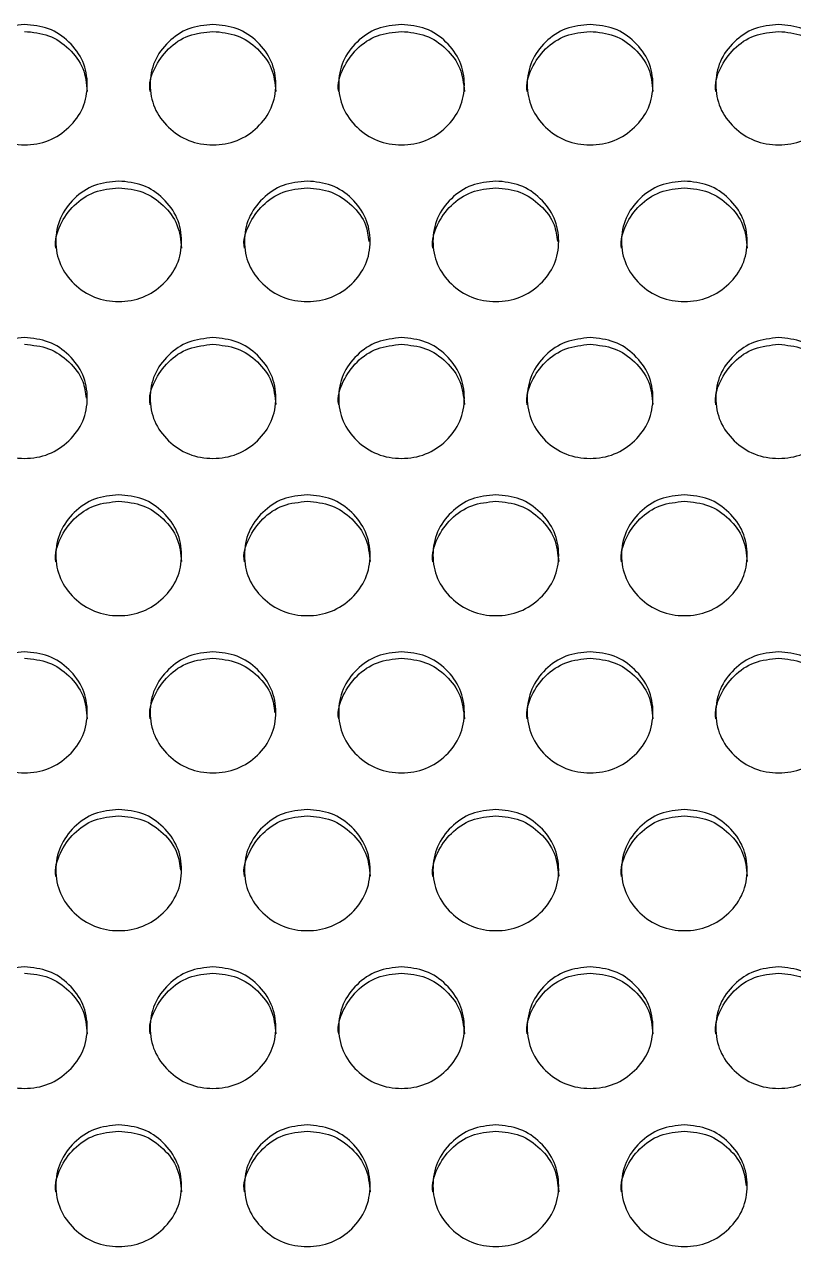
# Model space of a CAD drawing. Header units: millimetres. Extents: x 0.6 to 29.2, y 0.5 to 20.5.
# Drawn here: x 23.415 to 23.741, y 10.94 to 11.458 of the extents above; entities that cross this region are included whole.
import ezdxf

# ---------------------------------------------------------------- set-up
doc = ezdxf.new("R2010")
doc.units = ezdxf.units.MM

msp = doc.modelspace()

# ---------------------------------------------------------------- linework, layer by layer
for points, knots in [([(23.41468, 11.4582), (23.41819, 11.45787), (23.42521, 11.45719), (23.43397, 11.45111), (23.44011, 11.44278), (23.44197, 11.43269), (23.44011, 11.42262), (23.43398, 11.41423), (23.42522, 11.40836), (23.41468, 11.40657), (23.40415, 11.40836), (23.39538, 11.41423), (23.38926, 11.42262), (23.3874, 11.4327), (23.38926, 11.44278), (23.39538, 11.45111), (23.40415, 11.45717), (23.41117, 11.45786), (23.41468, 11.4582)], [0, 0, 0, 0, 0.062436, 0.124973, 0.187531, 0.249981, 0.312541, 0.374986, 0.437548, 0.499992, 0.562545, 0.624997, 0.687552, 0.750004, 0.812563, 0.875009, 0.937471, 1, 1, 1, 1]), ([(23.41468, 11.45527), (23.41819, 11.45493), (23.42522, 11.45425), (23.43393, 11.44818), (23.44027, 11.43987), (23.44099, 11.43315), (23.44135, 11.4298)], [0, 0, 0, 0, 0.249955, 0.500263, 0.750581, 1, 1, 1, 1]), ([(23.46802, 11.42976), (23.46802, 11.42976), (23.46735, 11.43304), (23.46957, 11.4399), (23.4753, 11.44817), (23.48417, 11.45423), (23.49118, 11.45492), (23.49468, 11.45527)], [0, 0, 0, 0, 0.000446, 0.250486, 0.50013, 0.749903, 1, 1, 1, 1]), ([(23.49468, 11.4582), (23.49819, 11.45787), (23.50521, 11.45719), (23.51397, 11.45111), (23.52011, 11.44278), (23.52197, 11.43269), (23.52011, 11.42262), (23.51398, 11.41423), (23.50522, 11.40836), (23.49468, 11.40657), (23.48415, 11.40836), (23.47538, 11.41423), (23.46926, 11.42262), (23.4674, 11.4327), (23.46926, 11.44278), (23.47539, 11.45111), (23.48415, 11.45717), (23.49117, 11.45786), (23.49468, 11.4582)], [0, 0, 0, 0, 0.062436, 0.124971, 0.187529, 0.249979, 0.312539, 0.374983, 0.437547, 0.499991, 0.562542, 0.624996, 0.687551, 0.750003, 0.812562, 0.875009, 0.937471, 1, 1, 1, 1]), ([(23.49468, 11.45527), (23.49819, 11.45493), (23.50522, 11.45425), (23.51393, 11.44818), (23.52027, 11.43987), (23.52099, 11.43315), (23.52135, 11.4298)], [0, 0, 0, 0, 0.249957, 0.500258, 0.750578, 1, 1, 1, 1]), ([(23.54802, 11.42976), (23.54802, 11.42976), (23.54735, 11.43304), (23.54957, 11.4399), (23.5553, 11.44817), (23.56417, 11.45423), (23.57118, 11.45492), (23.57468, 11.45527)], [0, 0, 0, 0, 0.000446, 0.250489, 0.500129, 0.749912, 1, 1, 1, 1]), ([(23.57468, 11.4582), (23.57819, 11.45787), (23.58521, 11.45719), (23.59397, 11.45111), (23.60011, 11.44278), (23.60197, 11.43269), (23.60011, 11.42262), (23.59398, 11.41423), (23.58522, 11.40836), (23.57468, 11.40657), (23.56415, 11.40836), (23.55538, 11.41423), (23.54926, 11.42262), (23.5474, 11.4327), (23.54926, 11.44278), (23.55538, 11.45111), (23.56415, 11.45717), (23.57117, 11.45786), (23.57468, 11.4582)], [0, 0, 0, 0, 0.062438, 0.124973, 0.187531, 0.249981, 0.312541, 0.374985, 0.437549, 0.499993, 0.562546, 0.624997, 0.687553, 0.750005, 0.812564, 0.87501, 0.937473, 1, 1, 1, 1]), ([(23.57468, 11.45527), (23.57819, 11.45493), (23.58522, 11.45425), (23.59393, 11.44818), (23.60027, 11.43987), (23.60099, 11.43315), (23.60135, 11.4298)], [0, 0, 0, 0, 0.249964, 0.500263, 0.75058, 1, 1, 1, 1]), ([(23.62802, 11.42976), (23.62802, 11.42976), (23.62735, 11.43304), (23.62957, 11.4399), (23.6353, 11.44817), (23.64417, 11.45423), (23.65118, 11.45492), (23.65468, 11.45527)], [0, 0, 0, 0, 0.000446, 0.250486, 0.50013, 0.749903, 1, 1, 1, 1]), ([(23.65468, 11.4582), (23.65819, 11.45787), (23.66521, 11.45719), (23.67397, 11.45111), (23.68011, 11.44278), (23.68197, 11.43269), (23.68011, 11.42262), (23.67398, 11.41423), (23.66522, 11.40836), (23.65468, 11.40657), (23.64415, 11.40836), (23.63538, 11.41423), (23.62926, 11.42262), (23.6274, 11.4327), (23.62926, 11.44278), (23.63538, 11.45111), (23.64415, 11.45717), (23.65117, 11.45786), (23.65468, 11.4582)], [0, 0, 0, 0, 0.062436, 0.124973, 0.187531, 0.249981, 0.31254, 0.374985, 0.437549, 0.499993, 0.562544, 0.624997, 0.687551, 0.750003, 0.812562, 0.875009, 0.937471, 1, 1, 1, 1]), ([(23.65468, 11.45527), (23.65819, 11.45493), (23.66522, 11.45425), (23.67393, 11.44818), (23.68027, 11.43987), (23.68099, 11.43315), (23.68135, 11.4298)], [0, 0, 0, 0, 0.249955, 0.500263, 0.750581, 1, 1, 1, 1]), ([(23.70802, 11.42976), (23.70802, 11.42976), (23.70742, 11.43305), (23.70953, 11.4399), (23.71531, 11.44817), (23.72417, 11.45423), (23.73118, 11.45492), (23.73468, 11.45527)], [0, 0, 0, 0, 0.000445, 0.250487, 0.500134, 0.74991, 1, 1, 1, 1]), ([(23.73468, 11.4582), (23.73819, 11.45787), (23.74521, 11.45719), (23.75397, 11.45111), (23.76011, 11.44278), (23.76197, 11.43269), (23.76011, 11.42262), (23.75398, 11.41423), (23.74522, 11.40836), (23.73468, 11.40657), (23.72415, 11.40836), (23.71538, 11.41423), (23.70926, 11.42262), (23.7074, 11.4327), (23.70926, 11.44278), (23.71539, 11.45111), (23.72415, 11.45717), (23.73117, 11.45786), (23.73468, 11.4582)], [0, 0, 0, 0, 0.0624384, 0.1249737, 0.1875312, 0.2499818, 0.3125415, 0.3749855, 0.4375496, 0.4999938, 0.5625447, 0.624998, 0.6875536, 0.7500054, 0.8125642, 0.8750112, 0.9374729, 1, 1, 1, 1]), ([(23.73468, 11.45527), (23.73819, 11.45493), (23.74522, 11.45425), (23.75393, 11.44818), (23.76027, 11.43987), (23.76099, 11.43315), (23.76135, 11.4298)], [0, 0, 0, 0, 0.249964, 0.500263, 0.75058, 1, 1, 1, 1]), ([(23.45468, 11.3918), (23.45819, 11.39146), (23.46521, 11.39078), (23.47397, 11.38469), (23.48011, 11.37635), (23.48197, 11.36624), (23.48011, 11.35616), (23.47398, 11.34775), (23.46522, 11.34187), (23.45468, 11.34008), (23.44415, 11.34187), (23.43538, 11.34775), (23.42926, 11.35615), (23.42739, 11.36625), (23.42926, 11.37635), (23.43539, 11.38469), (23.44415, 11.39076), (23.45117, 11.39145), (23.45468, 11.3918)], [0, 0, 0, 0, 0.062438, 0.124973, 0.187531, 0.249981, 0.312541, 0.374985, 0.437549, 0.499993, 0.562544, 0.624997, 0.687553, 0.750005, 0.812565, 0.875011, 0.937473, 1, 1, 1, 1]), ([(23.53468, 11.3918), (23.53819, 11.39146), (23.54521, 11.39078), (23.55397, 11.38469), (23.56011, 11.37635), (23.56197, 11.36624), (23.56011, 11.35616), (23.55398, 11.34775), (23.54522, 11.34187), (23.53468, 11.34008), (23.52415, 11.34187), (23.51538, 11.34775), (23.50926, 11.35615), (23.5074, 11.36625), (23.50926, 11.37635), (23.51538, 11.38469), (23.52415, 11.39076), (23.53117, 11.39145), (23.53468, 11.3918)], [0, 0, 0, 0, 0.062436, 0.124973, 0.18753, 0.24998, 0.312539, 0.374985, 0.437549, 0.499991, 0.562544, 0.624997, 0.687551, 0.750004, 0.812563, 0.875009, 0.937471, 1, 1, 1, 1]), ([(23.61468, 11.3918), (23.61819, 11.39146), (23.62521, 11.39078), (23.63397, 11.38469), (23.64011, 11.37635), (23.64197, 11.36624), (23.64011, 11.35616), (23.63398, 11.34775), (23.62522, 11.34187), (23.61468, 11.34008), (23.60415, 11.34187), (23.59538, 11.34775), (23.58926, 11.35615), (23.5874, 11.36625), (23.58926, 11.37635), (23.59539, 11.38469), (23.60415, 11.39076), (23.61117, 11.39145), (23.61468, 11.3918)], [0, 0, 0, 0, 0.0624385, 0.1249735, 0.1875309, 0.2499816, 0.3125411, 0.3749852, 0.4375494, 0.4999936, 0.5625445, 0.6249978, 0.6875536, 0.7500056, 0.8125647, 0.8750113, 0.9374729, 1, 1, 1, 1]), ([(23.69468, 11.3918), (23.69819, 11.39146), (23.70521, 11.39078), (23.71397, 11.38469), (23.72011, 11.37635), (23.72197, 11.36624), (23.72011, 11.35616), (23.71398, 11.34775), (23.70522, 11.34187), (23.69468, 11.34008), (23.68415, 11.34187), (23.67538, 11.34775), (23.66926, 11.35615), (23.6674, 11.36625), (23.66926, 11.37635), (23.67538, 11.38469), (23.68415, 11.39076), (23.69117, 11.39145), (23.69468, 11.3918)], [0, 0, 0, 0, 0.062436, 0.124973, 0.18753, 0.249981, 0.31254, 0.374986, 0.437548, 0.499992, 0.562545, 0.624997, 0.687552, 0.750005, 0.812564, 0.875009, 0.937473, 1, 1, 1, 1]), ([(23.42802, 11.36336), (23.42802, 11.36336), (23.42735, 11.36664), (23.42957, 11.37352), (23.4353, 11.3818), (23.44417, 11.38787), (23.45118, 11.38856), (23.45468, 11.38891)], [0, 0, 0, 0, 0.000446, 0.25049, 0.500136, 0.749911, 1, 1, 1, 1]), ([(23.45468, 11.38891), (23.45819, 11.38857), (23.46522, 11.38789), (23.47393, 11.38181), (23.48027, 11.37348), (23.48099, 11.36676), (23.48135, 11.3634)], [0, 0, 0, 0, 0.249964, 0.500263, 0.750582, 1, 1, 1, 1]), ([(23.50802, 11.36336), (23.50802, 11.36336), (23.50735, 11.36664), (23.50957, 11.37352), (23.5153, 11.3818), (23.52417, 11.38787), (23.53118, 11.38856), (23.53468, 11.38891)], [0, 0, 0, 0, 0.000446, 0.250486, 0.500131, 0.749904, 1, 1, 1, 1]), ([(23.53468, 11.38891), (23.5382, 11.38857), (23.54523, 11.38789), (23.55389, 11.3818), (23.55982, 11.37431), (23.56051, 11.36855), (23.5608, 11.36615)], [0, 0, 0, 0, 0.268804, 0.537986, 0.807182, 1, 1, 1, 1]), ([(23.58802, 11.36336), (23.58802, 11.36336), (23.58742, 11.36665), (23.58953, 11.37352), (23.59531, 11.3818), (23.60417, 11.38787), (23.61118, 11.38856), (23.61468, 11.38891)], [0, 0, 0, 0, 0.000445, 0.250488, 0.500135, 0.74991, 1, 1, 1, 1]), ([(23.61468, 11.38891), (23.6182, 11.38857), (23.62523, 11.38789), (23.63389, 11.3818), (23.63982, 11.37431), (23.64051, 11.36855), (23.6408, 11.36615)], [0, 0, 0, 0, 0.268814, 0.537986, 0.807182, 1, 1, 1, 1]), ([(23.66802, 11.36336), (23.66802, 11.36336), (23.66735, 11.36664), (23.66957, 11.37352), (23.6753, 11.3818), (23.68417, 11.38787), (23.69118, 11.38856), (23.69468, 11.38891)], [0, 0, 0, 0, 0.000446, 0.25049, 0.50013, 0.749912, 1, 1, 1, 1]), ([(23.69468, 11.38891), (23.69819, 11.38857), (23.70522, 11.38789), (23.71393, 11.38181), (23.72027, 11.37348), (23.72099, 11.36676), (23.72135, 11.3634)], [0, 0, 0, 0, 0.249956, 0.500263, 0.750583, 1, 1, 1, 1]), ([(23.41468, 11.32538), (23.41819, 11.32504), (23.42521, 11.32436), (23.43397, 11.31827), (23.44011, 11.30991), (23.44197, 11.29979), (23.44011, 11.28969), (23.43398, 11.28127), (23.42522, 11.27538), (23.41468, 11.27359), (23.40415, 11.27538), (23.39538, 11.28127), (23.38926, 11.28968), (23.3874, 11.29979), (23.38926, 11.30991), (23.39538, 11.31826), (23.40415, 11.32434), (23.41117, 11.32503), (23.41468, 11.32538)], [0, 0, 0, 0, 0.062436, 0.124973, 0.18753, 0.249981, 0.312541, 0.374986, 0.437548, 0.499992, 0.562545, 0.624996, 0.687552, 0.750004, 0.812564, 0.875009, 0.937471, 1, 1, 1, 1]), ([(23.49468, 11.32538), (23.49819, 11.32504), (23.50521, 11.32436), (23.51397, 11.31827), (23.52011, 11.30991), (23.52197, 11.29979), (23.52011, 11.28969), (23.51398, 11.28127), (23.50522, 11.27538), (23.49468, 11.27359), (23.48415, 11.27538), (23.47538, 11.28127), (23.46926, 11.28968), (23.4674, 11.29979), (23.46926, 11.30991), (23.47539, 11.31826), (23.48415, 11.32434), (23.49117, 11.32503), (23.49468, 11.32538)], [0, 0, 0, 0, 0.062436, 0.124971, 0.187529, 0.249979, 0.312539, 0.374983, 0.437547, 0.499991, 0.562542, 0.624995, 0.687552, 0.750003, 0.812562, 0.875009, 0.937471, 1, 1, 1, 1]), ([(23.57468, 11.32538), (23.57819, 11.32504), (23.58521, 11.32436), (23.59397, 11.31827), (23.60011, 11.30991), (23.60197, 11.29979), (23.60011, 11.28969), (23.59398, 11.28127), (23.58522, 11.27538), (23.57468, 11.27359), (23.56415, 11.27538), (23.55538, 11.28127), (23.54926, 11.28968), (23.5474, 11.29979), (23.54926, 11.30991), (23.55538, 11.31826), (23.56415, 11.32434), (23.57117, 11.32503), (23.57468, 11.32538)], [0, 0, 0, 0, 0.062438, 0.124973, 0.187531, 0.249981, 0.312541, 0.374984, 0.437549, 0.499993, 0.562546, 0.624997, 0.687553, 0.750005, 0.812564, 0.875009, 0.937473, 1, 1, 1, 1]), ([(23.65468, 11.32538), (23.65819, 11.32504), (23.66521, 11.32436), (23.67397, 11.31827), (23.68011, 11.30991), (23.68197, 11.29979), (23.68011, 11.28969), (23.67398, 11.28127), (23.66522, 11.27538), (23.65468, 11.27359), (23.64415, 11.27538), (23.63538, 11.28127), (23.62926, 11.28968), (23.6274, 11.29979), (23.62926, 11.30991), (23.63538, 11.31826), (23.64415, 11.32434), (23.65117, 11.32503), (23.65468, 11.32538)], [0, 0, 0, 0, 0.062436, 0.124973, 0.18753, 0.24998, 0.31254, 0.374985, 0.437549, 0.499993, 0.562544, 0.624997, 0.687552, 0.750003, 0.812562, 0.875009, 0.937471, 1, 1, 1, 1]), ([(23.73468, 11.32538), (23.73819, 11.32504), (23.74521, 11.32436), (23.75397, 11.31827), (23.76011, 11.30991), (23.76197, 11.29979), (23.76011, 11.28969), (23.75398, 11.28127), (23.74522, 11.27538), (23.73468, 11.27359), (23.72415, 11.27538), (23.71538, 11.28127), (23.70926, 11.28968), (23.7074, 11.29979), (23.70926, 11.30991), (23.71539, 11.31826), (23.72415, 11.32434), (23.73117, 11.32503), (23.73468, 11.32538)], [0, 0, 0, 0, 0.0624384, 0.1249736, 0.1875311, 0.2499815, 0.3125414, 0.3749852, 0.4375495, 0.4999937, 0.5625446, 0.6249978, 0.6875539, 0.7500052, 0.8125645, 0.8750112, 0.937473, 1, 1, 1, 1]), ([(23.41468, 11.32255), (23.4182, 11.32221), (23.42523, 11.32153), (23.43389, 11.31542), (23.43982, 11.3079), (23.44052, 11.30212), (23.44081, 11.2997)], [0, 0, 0, 0, 0.268422, 0.537222, 0.806035, 1, 1, 1, 1]), ([(23.46802, 11.29695), (23.46802, 11.29696), (23.46735, 11.30024), (23.46957, 11.30713), (23.4753, 11.31542), (23.48417, 11.32151), (23.49118, 11.3222), (23.49468, 11.32255)], [0, 0, 0, 0, 0.000446, 0.250485, 0.50013, 0.749904, 1, 1, 1, 1]), ([(23.49468, 11.32255), (23.49819, 11.32221), (23.50522, 11.32152), (23.51393, 11.31544), (23.52027, 11.30709), (23.52099, 11.30036), (23.52135, 11.297)], [0, 0, 0, 0, 0.2499573, 0.5002586, 0.7505788, 1, 1, 1, 1]), ([(23.54802, 11.29695), (23.54802, 11.29696), (23.54735, 11.30024), (23.54957, 11.30713), (23.5553, 11.31542), (23.56417, 11.32151), (23.57118, 11.3222), (23.57468, 11.32255)], [0, 0, 0, 0, 0.000446, 0.250488, 0.500129, 0.749912, 1, 1, 1, 1]), ([(23.57468, 11.32255), (23.57819, 11.32221), (23.58522, 11.32152), (23.59393, 11.31544), (23.60027, 11.30709), (23.60099, 11.30036), (23.60135, 11.297)], [0, 0, 0, 0, 0.249964, 0.500263, 0.750581, 1, 1, 1, 1]), ([(23.62802, 11.29695), (23.62802, 11.29696), (23.62735, 11.30024), (23.62957, 11.30713), (23.6353, 11.31542), (23.64417, 11.32151), (23.65118, 11.3222), (23.65468, 11.32255)], [0, 0, 0, 0, 0.000446, 0.250485, 0.50013, 0.749904, 1, 1, 1, 1]), ([(23.65468, 11.32255), (23.65819, 11.32221), (23.66522, 11.32152), (23.67393, 11.31544), (23.68027, 11.30709), (23.68099, 11.30036), (23.68135, 11.297)], [0, 0, 0, 0, 0.249956, 0.500263, 0.750582, 1, 1, 1, 1]), ([(23.70802, 11.29695), (23.70802, 11.29696), (23.70742, 11.30025), (23.70953, 11.30713), (23.71531, 11.31542), (23.72417, 11.32151), (23.73118, 11.3222), (23.73468, 11.32255)], [0, 0, 0, 0, 0.000444, 0.250486, 0.500134, 0.74991, 1, 1, 1, 1]), ([(23.73468, 11.32255), (23.73819, 11.32221), (23.74522, 11.32152), (23.75393, 11.31544), (23.76027, 11.30709), (23.76099, 11.30036), (23.76135, 11.297)], [0, 0, 0, 0, 0.249964, 0.500263, 0.750581, 1, 1, 1, 1]), ([(23.45468, 11.25877), (23.45819, 11.25842), (23.46521, 11.25774), (23.47397, 11.25164), (23.48011, 11.24327), (23.48197, 11.23313), (23.48011, 11.22302), (23.47398, 11.21458), (23.46522, 11.20869), (23.45468, 11.2069), (23.44415, 11.20869), (23.43538, 11.21459), (23.42926, 11.22301), (23.42739, 11.23314), (23.42926, 11.24327), (23.43539, 11.25164), (23.44415, 11.25772), (23.45117, 11.25842), (23.45468, 11.25877)], [0, 0, 0, 0, 0.062438, 0.124973, 0.187531, 0.249981, 0.312541, 0.374985, 0.437549, 0.499994, 0.562544, 0.624998, 0.687553, 0.750005, 0.812565, 0.875011, 0.937473, 1, 1, 1, 1]), ([(23.53468, 11.25877), (23.53819, 11.25842), (23.54521, 11.25774), (23.55397, 11.25164), (23.56011, 11.24327), (23.56197, 11.23313), (23.56011, 11.22302), (23.55398, 11.21458), (23.54522, 11.20869), (23.53468, 11.2069), (23.52415, 11.20869), (23.51538, 11.21459), (23.50926, 11.22301), (23.5074, 11.23314), (23.50926, 11.24327), (23.51538, 11.25164), (23.52415, 11.25772), (23.53117, 11.25842), (23.53468, 11.25877)], [0, 0, 0, 0, 0.0624359, 0.1249729, 0.1875304, 0.2499803, 0.3125399, 0.3749852, 0.4375492, 0.499991, 0.5625442, 0.6249973, 0.6875515, 0.7500036, 0.8125626, 0.875009, 0.9374707, 1, 1, 1, 1]), ([(23.61468, 11.25877), (23.61819, 11.25842), (23.62521, 11.25774), (23.63397, 11.25164), (23.64011, 11.24327), (23.64197, 11.23313), (23.64011, 11.22302), (23.63398, 11.21458), (23.62522, 11.20869), (23.61468, 11.2069), (23.60415, 11.20869), (23.59538, 11.21459), (23.58926, 11.22301), (23.5874, 11.23314), (23.58926, 11.24327), (23.59539, 11.25164), (23.60415, 11.25772), (23.61117, 11.25842), (23.61468, 11.25877)], [0, 0, 0, 0, 0.062438, 0.124974, 0.187531, 0.249982, 0.312542, 0.374986, 0.43755, 0.499994, 0.562545, 0.624998, 0.687554, 0.750006, 0.812565, 0.875011, 0.937473, 1, 1, 1, 1]), ([(23.69468, 11.25877), (23.69819, 11.25842), (23.70521, 11.25774), (23.71397, 11.25164), (23.72011, 11.24327), (23.72197, 11.23313), (23.72011, 11.22302), (23.71398, 11.21458), (23.70522, 11.20869), (23.69468, 11.2069), (23.68415, 11.20869), (23.67538, 11.21459), (23.66926, 11.22301), (23.6674, 11.23314), (23.66926, 11.24327), (23.67538, 11.25164), (23.68415, 11.25772), (23.69117, 11.25842), (23.69468, 11.25877)], [0, 0, 0, 0, 0.062436, 0.124973, 0.187531, 0.249981, 0.312541, 0.374986, 0.437548, 0.499993, 0.562546, 0.624997, 0.687553, 0.750005, 0.812564, 0.875009, 0.937473, 1, 1, 1, 1]), ([(23.42802, 11.23035), (23.42802, 11.23036), (23.42734, 11.23364), (23.42957, 11.24054), (23.4353, 11.24885), (23.44417, 11.25494), (23.45118, 11.25563), (23.45468, 11.25598)], [0, 0, 0, 0, 0.0004443, 0.2504903, 0.5001367, 0.749911, 1, 1, 1, 1]), ([(23.45468, 11.25598), (23.45819, 11.25564), (23.46522, 11.25496), (23.47393, 11.24886), (23.48027, 11.2405), (23.48099, 11.23376), (23.48135, 11.23039)], [0, 0, 0, 0, 0.249964, 0.500262, 0.750581, 1, 1, 1, 1]), ([(23.50802, 11.23035), (23.50802, 11.23036), (23.50735, 11.23364), (23.50957, 11.24054), (23.5153, 11.24885), (23.52417, 11.25494), (23.53118, 11.25563), (23.53468, 11.25598)], [0, 0, 0, 0, 0.000444, 0.250487, 0.500131, 0.749903, 1, 1, 1, 1]), ([(23.53468, 11.25598), (23.53819, 11.25564), (23.54522, 11.25496), (23.55393, 11.24886), (23.56027, 11.2405), (23.56099, 11.23376), (23.56135, 11.23039)], [0, 0, 0, 0, 0.249955, 0.500263, 0.750582, 1, 1, 1, 1]), ([(23.58802, 11.23035), (23.58802, 11.23036), (23.58742, 11.23365), (23.58954, 11.24054), (23.59531, 11.24885), (23.60417, 11.25494), (23.61118, 11.25563), (23.61468, 11.25598)], [0, 0, 0, 0, 0.000443, 0.250488, 0.500135, 0.74991, 1, 1, 1, 1]), ([(23.61468, 11.25598), (23.61819, 11.25564), (23.62522, 11.25496), (23.63393, 11.24886), (23.64027, 11.2405), (23.64099, 11.23376), (23.64135, 11.23039)], [0, 0, 0, 0, 0.249964, 0.500262, 0.750581, 1, 1, 1, 1]), ([(23.66802, 11.23035), (23.66802, 11.23036), (23.66734, 11.23364), (23.66957, 11.24054), (23.6753, 11.24885), (23.68417, 11.25494), (23.69118, 11.25563), (23.69468, 11.25598)], [0, 0, 0, 0, 0.000444, 0.25049, 0.50013, 0.749912, 1, 1, 1, 1]), ([(23.69468, 11.25598), (23.69819, 11.25564), (23.70522, 11.25496), (23.71393, 11.24886), (23.72027, 11.2405), (23.72099, 11.23376), (23.72135, 11.23039)], [0, 0, 0, 0, 0.249955, 0.500263, 0.750582, 1, 1, 1, 1]), ([(23.41468, 11.19215), (23.41819, 11.19181), (23.42521, 11.19112), (23.43397, 11.18501), (23.44011, 11.17663), (23.44197, 11.16648), (23.44011, 11.15635), (23.43398, 11.1479), (23.42522, 11.14199), (23.41468, 11.1402), (23.40415, 11.142), (23.39538, 11.1479), (23.38926, 11.15634), (23.3874, 11.16648), (23.38926, 11.17663), (23.39538, 11.18501), (23.40415, 11.1911), (23.41117, 11.1918), (23.41468, 11.19215)], [0, 0, 0, 0, 0.062436, 0.124973, 0.18753, 0.249981, 0.31254, 0.374986, 0.437548, 0.499992, 0.562545, 0.624997, 0.687552, 0.750004, 0.812564, 0.875009, 0.937471, 1, 1, 1, 1]), ([(23.41468, 11.18941), (23.41819, 11.18907), (23.42522, 11.18839), (23.43393, 11.18228), (23.44027, 11.17391), (23.44099, 11.16716), (23.44135, 11.16379)], [0, 0, 0, 0, 0.249956, 0.500264, 0.750583, 1, 1, 1, 1]), ([(23.46802, 11.16374), (23.46802, 11.16375), (23.46735, 11.16704), (23.46957, 11.17395), (23.4753, 11.18227), (23.48417, 11.18837), (23.49118, 11.18907), (23.49468, 11.18941)], [0, 0, 0, 0, 0.0004465, 0.2504858, 0.5001305, 0.7499037, 1, 1, 1, 1]), ([(23.49468, 11.19215), (23.49819, 11.19181), (23.50521, 11.19112), (23.51397, 11.18501), (23.52011, 11.17663), (23.52197, 11.16648), (23.52011, 11.15635), (23.51398, 11.1479), (23.50522, 11.14199), (23.49468, 11.1402), (23.48415, 11.142), (23.47538, 11.1479), (23.46926, 11.15634), (23.4674, 11.16648), (23.46926, 11.17663), (23.47539, 11.18501), (23.48415, 11.1911), (23.49117, 11.1918), (23.49468, 11.19215)], [0, 0, 0, 0, 0.062436, 0.124971, 0.187529, 0.249979, 0.312539, 0.374983, 0.437547, 0.499991, 0.562542, 0.624996, 0.687551, 0.750003, 0.812562, 0.875009, 0.937471, 1, 1, 1, 1]), ([(23.49468, 11.18941), (23.4982, 11.18907), (23.50523, 11.18839), (23.51389, 11.18227), (23.51984, 11.1747), (23.52054, 11.16886), (23.52083, 11.16639)], [0, 0, 0, 0, 0.267667, 0.535704, 0.80376, 1, 1, 1, 1]), ([(23.54802, 11.16374), (23.54802, 11.16375), (23.54735, 11.16704), (23.54957, 11.17395), (23.5553, 11.18227), (23.56417, 11.18837), (23.57118, 11.18907), (23.57468, 11.18941)], [0, 0, 0, 0, 0.000447, 0.250489, 0.500129, 0.749912, 1, 1, 1, 1]), ([(23.57468, 11.19215), (23.57819, 11.19181), (23.58521, 11.19112), (23.59397, 11.18501), (23.60011, 11.17663), (23.60197, 11.16648), (23.60011, 11.15635), (23.59398, 11.1479), (23.58522, 11.14199), (23.57468, 11.1402), (23.56415, 11.142), (23.55538, 11.1479), (23.54926, 11.15634), (23.5474, 11.16648), (23.54926, 11.17663), (23.55538, 11.18501), (23.56415, 11.1911), (23.57117, 11.1918), (23.57468, 11.19215)], [0, 0, 0, 0, 0.062438, 0.124973, 0.187531, 0.249981, 0.312541, 0.374985, 0.437549, 0.499993, 0.562546, 0.624997, 0.687553, 0.750005, 0.812564, 0.87501, 0.937473, 1, 1, 1, 1]), ([(23.57468, 11.18941), (23.57819, 11.18907), (23.58522, 11.18839), (23.59393, 11.18228), (23.60027, 11.17391), (23.60099, 11.16716), (23.60135, 11.16379)], [0, 0, 0, 0, 0.249964, 0.500264, 0.750582, 1, 1, 1, 1]), ([(23.62802, 11.16374), (23.62802, 11.16375), (23.62735, 11.16704), (23.62957, 11.17395), (23.6353, 11.18227), (23.64417, 11.18837), (23.65118, 11.18907), (23.65468, 11.18941)], [0, 0, 0, 0, 0.0004465, 0.2504858, 0.5001305, 0.7499037, 1, 1, 1, 1]), ([(23.65468, 11.19215), (23.65819, 11.19181), (23.66521, 11.19112), (23.67397, 11.18501), (23.68011, 11.17663), (23.68197, 11.16648), (23.68011, 11.15635), (23.67398, 11.1479), (23.66522, 11.14199), (23.65468, 11.1402), (23.64415, 11.142), (23.63538, 11.1479), (23.62926, 11.15634), (23.6274, 11.16648), (23.62926, 11.17663), (23.63538, 11.18501), (23.64415, 11.1911), (23.65117, 11.1918), (23.65468, 11.19215)], [0, 0, 0, 0, 0.0624359, 0.1249729, 0.1875303, 0.2499804, 0.3125394, 0.3749851, 0.4375488, 0.499993, 0.5625439, 0.6249972, 0.6875513, 0.7500034, 0.8125623, 0.8750093, 0.9374708, 1, 1, 1, 1]), ([(23.65468, 11.18941), (23.65819, 11.18907), (23.66522, 11.18839), (23.67393, 11.18228), (23.68027, 11.17391), (23.68099, 11.16716), (23.68135, 11.16379)], [0, 0, 0, 0, 0.249956, 0.500264, 0.750583, 1, 1, 1, 1]), ([(23.70802, 11.16374), (23.70802, 11.16375), (23.70742, 11.16705), (23.70953, 11.17395), (23.71531, 11.18227), (23.72417, 11.18837), (23.73118, 11.18906), (23.73468, 11.18941)], [0, 0, 0, 0, 0.000445, 0.250487, 0.500134, 0.74991, 1, 1, 1, 1]), ([(23.73468, 11.19215), (23.73819, 11.19181), (23.74521, 11.19112), (23.75397, 11.18501), (23.76011, 11.17663), (23.76197, 11.16648), (23.76011, 11.15635), (23.75398, 11.1479), (23.74522, 11.14199), (23.73468, 11.1402), (23.72415, 11.142), (23.71538, 11.1479), (23.70926, 11.15634), (23.7074, 11.16648), (23.70926, 11.17663), (23.71539, 11.18501), (23.72415, 11.1911), (23.73117, 11.1918), (23.73468, 11.19215)], [0, 0, 0, 0, 0.062438, 0.124974, 0.187531, 0.249982, 0.312541, 0.374986, 0.437549, 0.499994, 0.562545, 0.624998, 0.687554, 0.750005, 0.812564, 0.875011, 0.937473, 1, 1, 1, 1]), ([(23.73468, 11.18941), (23.73819, 11.18907), (23.74522, 11.18839), (23.75393, 11.18228), (23.76027, 11.17391), (23.76099, 11.16716), (23.76135, 11.16379)], [0, 0, 0, 0, 0.249964, 0.500264, 0.750582, 1, 1, 1, 1]), ([(23.42802, 11.09694), (23.42802, 11.09695), (23.42735, 11.10025), (23.42957, 11.10716), (23.4353, 11.11549), (23.44417, 11.1216), (23.45118, 11.1223), (23.45468, 11.12265)], [0, 0, 0, 0, 0.000445, 0.25049, 0.500136, 0.749911, 1, 1, 1, 1]), ([(23.45468, 11.12533), (23.45819, 11.12499), (23.46521, 11.12431), (23.47397, 11.11819), (23.48011, 11.1098), (23.48197, 11.09963), (23.48011, 11.08948), (23.47398, 11.08102), (23.46522, 11.07511), (23.45468, 11.07331), (23.44415, 11.07511), (23.43538, 11.08102), (23.42926, 11.08948), (23.42739, 11.09963), (23.42926, 11.10979), (23.43539, 11.11818), (23.44415, 11.12429), (23.45117, 11.12498), (23.45468, 11.12533)], [0, 0, 0, 0, 0.062438, 0.124974, 0.187531, 0.249981, 0.312541, 0.374985, 0.437549, 0.499993, 0.562544, 0.624997, 0.687553, 0.750005, 0.812564, 0.875011, 0.937473, 1, 1, 1, 1]), ([(23.45468, 11.12265), (23.4582, 11.12231), (23.46523, 11.12163), (23.47389, 11.11549), (23.47985, 11.10789), (23.48054, 11.10203), (23.48084, 11.09954)], [0, 0, 0, 0, 0.267299, 0.534956, 0.802634, 1, 1, 1, 1]), ([(23.50802, 11.09694), (23.50802, 11.09695), (23.50735, 11.10025), (23.50957, 11.10716), (23.5153, 11.11549), (23.52417, 11.1216), (23.53118, 11.1223), (23.53468, 11.12265)], [0, 0, 0, 0, 0.000445, 0.250486, 0.50013, 0.749904, 1, 1, 1, 1]), ([(23.53468, 11.12533), (23.53819, 11.12499), (23.54521, 11.12431), (23.55397, 11.11819), (23.56011, 11.1098), (23.56197, 11.09963), (23.56011, 11.08948), (23.55398, 11.08102), (23.54522, 11.07511), (23.53468, 11.07331), (23.52415, 11.07511), (23.51538, 11.08102), (23.50926, 11.08948), (23.5074, 11.09963), (23.50926, 11.10979), (23.51538, 11.11818), (23.52415, 11.12429), (23.53117, 11.12498), (23.53468, 11.12533)], [0, 0, 0, 0, 0.062436, 0.124973, 0.187531, 0.24998, 0.31254, 0.374985, 0.437549, 0.499991, 0.562544, 0.624997, 0.687552, 0.750004, 0.812562, 0.875009, 0.937471, 1, 1, 1, 1]), ([(23.53468, 11.12265), (23.53819, 11.12231), (23.54522, 11.12162), (23.55393, 11.11551), (23.56027, 11.10713), (23.56099, 11.10036), (23.56135, 11.09698)], [0, 0, 0, 0, 0.249956, 0.500264, 0.750583, 1, 1, 1, 1]), ([(23.58802, 11.09694), (23.58802, 11.09695), (23.58742, 11.10026), (23.58953, 11.10716), (23.59531, 11.1155), (23.60417, 11.1216), (23.61118, 11.1223), (23.61468, 11.12265)], [0, 0, 0, 0, 0.000444, 0.250487, 0.500134, 0.74991, 1, 1, 1, 1]), ([(23.61468, 11.12533), (23.61819, 11.12499), (23.62521, 11.12431), (23.63397, 11.11819), (23.64011, 11.1098), (23.64197, 11.09963), (23.64011, 11.08948), (23.63398, 11.08102), (23.62522, 11.07511), (23.61468, 11.07331), (23.60415, 11.07511), (23.59538, 11.08102), (23.58926, 11.08948), (23.5874, 11.09963), (23.58926, 11.10979), (23.59539, 11.11818), (23.60415, 11.12429), (23.61117, 11.12498), (23.61468, 11.12533)], [0, 0, 0, 0, 0.062438, 0.124974, 0.187531, 0.249981, 0.312542, 0.374985, 0.437549, 0.499994, 0.562545, 0.624998, 0.687554, 0.750006, 0.812564, 0.875011, 0.937473, 1, 1, 1, 1]), ([(23.61468, 11.12265), (23.61819, 11.12231), (23.62522, 11.12162), (23.63393, 11.11551), (23.64027, 11.10713), (23.64099, 11.10036), (23.64135, 11.09698)], [0, 0, 0, 0, 0.249964, 0.500264, 0.750582, 1, 1, 1, 1]), ([(23.66802, 11.09694), (23.66802, 11.09695), (23.66735, 11.10025), (23.66957, 11.10716), (23.6753, 11.11549), (23.68417, 11.1216), (23.69118, 11.1223), (23.69468, 11.12265)], [0, 0, 0, 0, 0.000445, 0.250489, 0.500129, 0.749912, 1, 1, 1, 1]), ([(23.69468, 11.12533), (23.69819, 11.12499), (23.70521, 11.12431), (23.71397, 11.11819), (23.72011, 11.1098), (23.72197, 11.09963), (23.72011, 11.08948), (23.71398, 11.08102), (23.70522, 11.07511), (23.69468, 11.07331), (23.68415, 11.07511), (23.67538, 11.08102), (23.66926, 11.08948), (23.6674, 11.09963), (23.66926, 11.10979), (23.67538, 11.11818), (23.68415, 11.12429), (23.69117, 11.12498), (23.69468, 11.12533)], [0, 0, 0, 0, 0.062436, 0.1249734, 0.1875307, 0.2499808, 0.3125409, 0.374986, 0.4375481, 0.4999923, 0.5625455, 0.6249968, 0.6875526, 0.7500048, 0.8125638, 0.8750094, 0.9374729, 1, 1, 1, 1]), ([(23.69468, 11.12265), (23.69819, 11.12231), (23.70522, 11.12162), (23.71393, 11.11551), (23.72027, 11.10713), (23.72099, 11.10036), (23.72135, 11.09698)], [0, 0, 0, 0, 0.249956, 0.500264, 0.750583, 1, 1, 1, 1]), ([(23.41468, 11.05852), (23.41819, 11.05818), (23.42521, 11.05749), (23.43397, 11.05136), (23.44011, 11.04296), (23.44197, 11.03278), (23.44011, 11.02261), (23.43398, 11.01415), (23.42522, 11.00822), (23.41468, 11.00642), (23.40415, 11.00822), (23.39538, 11.01415), (23.38926, 11.02261), (23.3874, 11.03278), (23.38926, 11.04296), (23.39538, 11.05136), (23.40415, 11.05747), (23.41117, 11.05817), (23.41468, 11.05852)], [0, 0, 0, 0, 0.0624361, 0.124973, 0.1875304, 0.2499806, 0.3125405, 0.3749857, 0.437548, 0.4999922, 0.5625455, 0.6249967, 0.6875525, 0.7500045, 0.8125636, 0.8750089, 0.9374706, 1, 1, 1, 1]), ([(23.41468, 11.05588), (23.41819, 11.05554), (23.42522, 11.05486), (23.43393, 11.04873), (23.44027, 11.04034), (23.44099, 11.03357), (23.44135, 11.03018)], [0, 0, 0, 0, 0.249956, 0.500263, 0.750583, 1, 1, 1, 1]), ([(23.46802, 11.03014), (23.46802, 11.03015), (23.46735, 11.03345), (23.46957, 11.04038), (23.4753, 11.04872), (23.48417, 11.05484), (23.49118, 11.05554), (23.49468, 11.05588)], [0, 0, 0, 0, 0.000448, 0.250485, 0.500132, 0.749904, 1, 1, 1, 1]), ([(23.49468, 11.05852), (23.49819, 11.05818), (23.50521, 11.05749), (23.51397, 11.05136), (23.52011, 11.04296), (23.52197, 11.03278), (23.52011, 11.02261), (23.51398, 11.01415), (23.50522, 11.00822), (23.49468, 11.00642), (23.48415, 11.00822), (23.47538, 11.01415), (23.46926, 11.02261), (23.4674, 11.03278), (23.46926, 11.04296), (23.47539, 11.05136), (23.48415, 11.05747), (23.49117, 11.05817), (23.49468, 11.05852)], [0, 0, 0, 0, 0.062436, 0.124971, 0.187529, 0.249979, 0.312539, 0.374983, 0.437547, 0.499991, 0.562543, 0.624996, 0.687552, 0.750003, 0.812562, 0.875009, 0.937471, 1, 1, 1, 1]), ([(23.49468, 11.05588), (23.49819, 11.05554), (23.50522, 11.05486), (23.51393, 11.04873), (23.52027, 11.04034), (23.52099, 11.03357), (23.52135, 11.03018)], [0, 0, 0, 0, 0.2499575, 0.5002585, 0.7505797, 1, 1, 1, 1]), ([(23.54802, 11.03014), (23.54802, 11.03015), (23.54735, 11.03345), (23.54957, 11.04038), (23.5553, 11.04872), (23.56417, 11.05484), (23.57118, 11.05554), (23.57468, 11.05588)], [0, 0, 0, 0, 0.000448, 0.250489, 0.50013, 0.749912, 1, 1, 1, 1]), ([(23.57468, 11.05852), (23.57819, 11.05818), (23.58521, 11.05749), (23.59397, 11.05136), (23.60011, 11.04296), (23.60197, 11.03278), (23.60011, 11.02261), (23.59398, 11.01415), (23.58522, 11.00822), (23.57468, 11.00642), (23.56415, 11.00822), (23.55538, 11.01415), (23.54926, 11.02261), (23.5474, 11.03278), (23.54926, 11.04296), (23.55538, 11.05136), (23.56415, 11.05747), (23.57117, 11.05817), (23.57468, 11.05852)], [0, 0, 0, 0, 0.062438, 0.124973, 0.187531, 0.249981, 0.312541, 0.374985, 0.437549, 0.499993, 0.562546, 0.624997, 0.687553, 0.750005, 0.812564, 0.875009, 0.937473, 1, 1, 1, 1]), ([(23.57468, 11.05588), (23.57819, 11.05554), (23.58522, 11.05486), (23.59393, 11.04873), (23.60027, 11.04034), (23.60099, 11.03357), (23.60135, 11.03018)], [0, 0, 0, 0, 0.249965, 0.500263, 0.750582, 1, 1, 1, 1]), ([(23.62802, 11.03014), (23.62802, 11.03015), (23.62735, 11.03345), (23.62957, 11.04038), (23.6353, 11.04872), (23.64417, 11.05484), (23.65118, 11.05554), (23.65468, 11.05588)], [0, 0, 0, 0, 0.000448, 0.250485, 0.500132, 0.749904, 1, 1, 1, 1]), ([(23.65468, 11.05852), (23.65819, 11.05818), (23.66521, 11.05749), (23.67397, 11.05136), (23.68011, 11.04296), (23.68197, 11.03278), (23.68011, 11.02261), (23.67398, 11.01415), (23.66522, 11.00822), (23.65468, 11.00642), (23.64415, 11.00822), (23.63538, 11.01415), (23.62926, 11.02261), (23.6274, 11.03278), (23.62926, 11.04296), (23.63538, 11.05136), (23.64415, 11.05747), (23.65117, 11.05817), (23.65468, 11.05852)], [0, 0, 0, 0, 0.0624361, 0.1249729, 0.1875303, 0.2499801, 0.3125395, 0.3749847, 0.4375489, 0.4999931, 0.5625441, 0.6249973, 0.6875517, 0.7500037, 0.8125623, 0.875009, 0.9374707, 1, 1, 1, 1]), ([(23.65468, 11.05588), (23.65819, 11.05554), (23.66522, 11.05486), (23.67393, 11.04873), (23.68027, 11.04034), (23.68099, 11.03357), (23.68135, 11.03018)], [0, 0, 0, 0, 0.249956, 0.500263, 0.750583, 1, 1, 1, 1]), ([(23.70802, 11.03014), (23.70802, 11.03015), (23.70742, 11.03346), (23.70953, 11.04037), (23.71531, 11.04872), (23.72417, 11.05484), (23.73118, 11.05554), (23.73468, 11.05588)], [0, 0, 0, 0, 0.000446, 0.250487, 0.500135, 0.74991, 1, 1, 1, 1]), ([(23.73468, 11.05852), (23.73819, 11.05818), (23.74521, 11.05749), (23.75397, 11.05136), (23.76011, 11.04296), (23.76197, 11.03278), (23.76011, 11.02261), (23.75398, 11.01415), (23.74522, 11.00822), (23.73468, 11.00642), (23.72415, 11.00822), (23.71538, 11.01415), (23.70926, 11.02261), (23.7074, 11.03278), (23.70926, 11.04296), (23.71539, 11.05136), (23.72415, 11.05747), (23.73117, 11.05817), (23.73468, 11.05852)], [0, 0, 0, 0, 0.062439, 0.124974, 0.187531, 0.249981, 0.312541, 0.374985, 0.43755, 0.499994, 0.562545, 0.624998, 0.687554, 0.750006, 0.812564, 0.875011, 0.937473, 1, 1, 1, 1]), ([(23.73468, 11.05588), (23.73819, 11.05554), (23.74522, 11.05486), (23.75393, 11.04873), (23.76027, 11.04034), (23.76099, 11.03357), (23.76135, 11.03018)], [0, 0, 0, 0, 0.249965, 0.500263, 0.750582, 1, 1, 1, 1]), ([(23.42802, 10.96315), (23.42802, 10.96316), (23.42735, 10.96646), (23.42957, 10.9734), (23.4353, 10.98175), (23.44417, 10.98788), (23.45118, 10.98858), (23.45468, 10.98893)], [0, 0, 0, 0, 0.000447, 0.25049, 0.500137, 0.749911, 1, 1, 1, 1]), ([(23.45468, 10.99151), (23.45819, 10.99117), (23.46521, 10.99048), (23.47397, 10.98435), (23.48011, 10.97593), (23.48197, 10.96573), (23.48011, 10.95556), (23.47398, 10.94708), (23.46522, 10.94114), (23.45468, 10.93934), (23.44415, 10.94115), (23.43538, 10.94708), (23.42926, 10.95555), (23.42739, 10.96574), (23.42926, 10.97593), (23.43539, 10.98434), (23.44415, 10.99046), (23.45117, 10.99116), (23.45468, 10.99151)], [0, 0, 0, 0, 0.062438, 0.124974, 0.187531, 0.249981, 0.312541, 0.374985, 0.437549, 0.499993, 0.562544, 0.624997, 0.687553, 0.750005, 0.812565, 0.875011, 0.937473, 1, 1, 1, 1]), ([(23.45468, 10.98893), (23.45819, 10.98859), (23.46522, 10.9879), (23.47393, 10.98177), (23.48027, 10.97336), (23.48099, 10.96658), (23.48135, 10.96319)], [0, 0, 0, 0, 0.2499644, 0.5002629, 0.7505805, 1, 1, 1, 1]), ([(23.50802, 10.96315), (23.50802, 10.96316), (23.50735, 10.96646), (23.50957, 10.9734), (23.5153, 10.98175), (23.52417, 10.98788), (23.53118, 10.98858), (23.53468, 10.98893)], [0, 0, 0, 0, 0.0004469, 0.2504865, 0.5001314, 0.749904, 1, 1, 1, 1]), ([(23.53468, 10.99151), (23.53819, 10.99117), (23.54521, 10.99048), (23.55397, 10.98435), (23.56011, 10.97593), (23.56197, 10.96573), (23.56011, 10.95556), (23.55398, 10.94708), (23.54522, 10.94114), (23.53468, 10.93934), (23.52415, 10.94115), (23.51538, 10.94708), (23.50926, 10.95556), (23.5074, 10.96574), (23.50926, 10.97593), (23.51538, 10.98434), (23.52415, 10.99046), (23.53117, 10.99116), (23.53468, 10.99151)], [0, 0, 0, 0, 0.062436, 0.1249731, 0.1875306, 0.2499804, 0.3125397, 0.3749848, 0.4375489, 0.4999907, 0.5625438, 0.6249969, 0.6875514, 0.7500037, 0.8125626, 0.875009, 0.9374706, 1, 1, 1, 1]), ([(23.53468, 10.98893), (23.53819, 10.98859), (23.54522, 10.9879), (23.55393, 10.98177), (23.56027, 10.97336), (23.56099, 10.96658), (23.56135, 10.96319)], [0, 0, 0, 0, 0.249956, 0.500263, 0.750581, 1, 1, 1, 1]), ([(23.58802, 10.96315), (23.58802, 10.96316), (23.58742, 10.96647), (23.58953, 10.9734), (23.59531, 10.98175), (23.60417, 10.98788), (23.61118, 10.98858), (23.61468, 10.98893)], [0, 0, 0, 0, 0.000445, 0.250488, 0.500135, 0.749911, 1, 1, 1, 1]), ([(23.61468, 10.99151), (23.61819, 10.99117), (23.62521, 10.99048), (23.63397, 10.98435), (23.64011, 10.97593), (23.64197, 10.96573), (23.64011, 10.95556), (23.63398, 10.94708), (23.62522, 10.94114), (23.61468, 10.93934), (23.60415, 10.94115), (23.59538, 10.94708), (23.58926, 10.95555), (23.5874, 10.96574), (23.58926, 10.97593), (23.59539, 10.98434), (23.60415, 10.99046), (23.61117, 10.99116), (23.61468, 10.99151)], [0, 0, 0, 0, 0.062438, 0.124974, 0.187531, 0.249982, 0.312541, 0.374985, 0.437549, 0.499994, 0.562545, 0.624998, 0.687554, 0.750006, 0.812565, 0.875011, 0.937473, 1, 1, 1, 1]), ([(23.61468, 10.98893), (23.61819, 10.98859), (23.62522, 10.9879), (23.63393, 10.98177), (23.64027, 10.97336), (23.64099, 10.96658), (23.64135, 10.96319)], [0, 0, 0, 0, 0.2499644, 0.5002629, 0.7505805, 1, 1, 1, 1]), ([(23.66802, 10.96315), (23.66802, 10.96316), (23.66735, 10.96646), (23.66957, 10.9734), (23.6753, 10.98175), (23.68417, 10.98788), (23.69118, 10.98858), (23.69468, 10.98893)], [0, 0, 0, 0, 0.000447, 0.25049, 0.50013, 0.749912, 1, 1, 1, 1]), ([(23.69468, 10.99151), (23.69819, 10.99117), (23.70521, 10.99048), (23.71397, 10.98435), (23.72011, 10.97593), (23.72197, 10.96573), (23.72011, 10.95556), (23.71398, 10.94708), (23.70522, 10.94114), (23.69468, 10.93934), (23.68415, 10.94115), (23.67538, 10.94708), (23.66926, 10.95555), (23.6674, 10.96574), (23.66926, 10.97593), (23.67538, 10.98434), (23.68415, 10.99046), (23.69117, 10.99116), (23.69468, 10.99151)], [0, 0, 0, 0, 0.062436, 0.1249732, 0.1875307, 0.249981, 0.3125408, 0.3749859, 0.4375481, 0.4999922, 0.5625454, 0.6249966, 0.6875525, 0.7500048, 0.8125642, 0.8750093, 0.9374729, 1, 1, 1, 1]), ([(23.69468, 10.98893), (23.6982, 10.98859), (23.70523, 10.9879), (23.71389, 10.98175), (23.71987, 10.9741), (23.72056, 10.96818), (23.72086, 10.96565)], [0, 0, 0, 0, 0.266545, 0.533465, 0.800396, 1, 1, 1, 1])]:
    msp.add_open_spline(points, degree=3, knots=knots)

doc.saveas('drawing.dxf')
